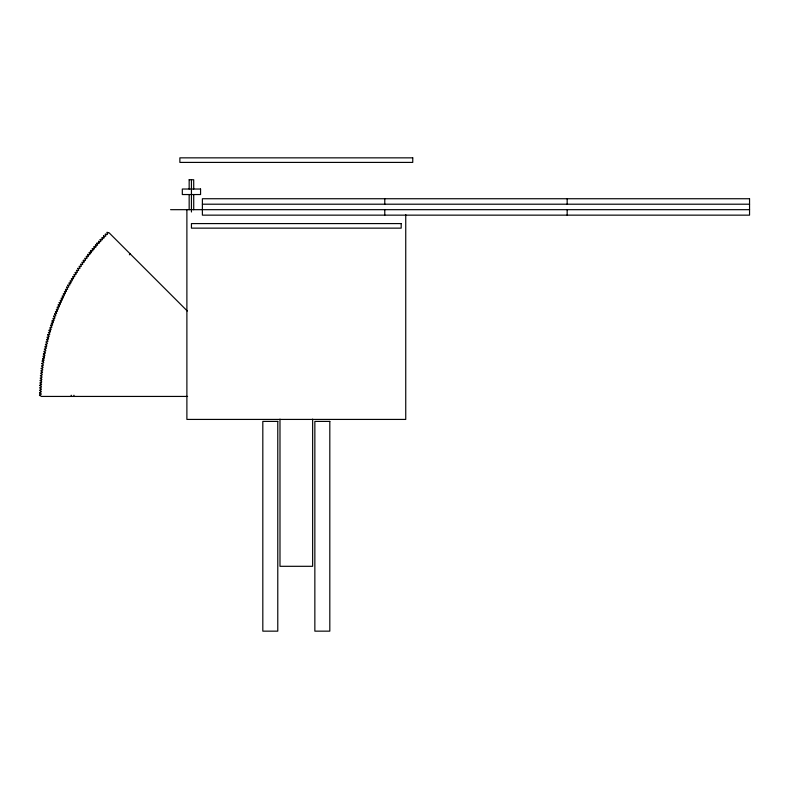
<?xml version="1.0" encoding="UTF-8"?>
<svg xmlns="http://www.w3.org/2000/svg" width="789" height="789" viewBox="0 0 789 789"><rect width="100%" height="100%" fill="white"/><g stroke="black" fill="none" stroke-linecap="round" stroke-linejoin="round"><path stroke-width="1.18" d="M71.197 396.433L71.207 395.22M73.939 396.433L73.939 395.24M83.279 260.528L83.417 260.212A3.067 3.067 0 0 1 84.453 260.518M87.638 254.64L87.796 254.334A3.067 3.067 0 0 1 88.822 254.669M90.646 250.794L90.814 250.488A3.156 3.156 0 0 1 91.83 250.853L92.865 250.774L92.777 249.788M96.909 243.298L97.086 243.002A3.067 3.067 0 0 1 98.083 243.397M39.509 395.072L39.568 395.407A3.195 3.195 0 0 0 40.525 395.733L41.284 396.433L187.595 396.433M40.446 375.554L40.476 375.899A3.195 3.195 0 0 0 41.393 376.304L42.093 377.073L41.344 377.714A3.067 3.067 0 0 0 40.249 378.01L40.278 378.335A3.117 3.117 0 0 0 41.196 378.72M41.856 363.423L41.866 363.778A3.195 3.195 0 0 0 42.764 364.222L43.425 365.021L42.645 365.632M41.866 363.453A3.067 3.067 0 0 1 42.971 363.216L43.77 362.624L43.188 361.826A3.195 3.195 0 0 1 42.241 361.332L42.211 361.007M53.76 316.142L53.701 316.488A3.117 3.117 0 0 0 54.49 317.109M55.496 311.576L55.427 311.911A3.195 3.195 0 0 0 56.197 312.552M39.775 385.298L39.825 385.643A3.195 3.195 0 0 0 40.752 386.008L41.492 386.748L40.772 387.419M129.376 254.788L130.234 253.92M47.813 334.753L47.784 335.098A3.195 3.195 0 0 0 48.622 335.65M50.595 325.384L50.555 325.729A3.195 3.195 0 0 0 51.364 326.321L51.877 327.218L51.009 327.691A3.067 3.067 0 0 0 49.865 327.741L49.825 328.056A3.195 3.195 0 0 0 50.634 328.638L51.167 329.536L50.299 330.009M58.268 304.791L58.189 305.136A3.195 3.195 0 0 0 58.938 305.797M59.234 302.552L59.155 302.887A3.195 3.195 0 0 0 59.905 303.558M66.69 287.166L66.582 287.502A3.195 3.195 0 0 0 67.272 288.222L67.627 289.198L66.68 289.504M89.295 252.401L89.137 252.707A3.195 3.195 0 0 0 89.69 253.545L89.857 254.571L88.871 254.709M92.352 248.594L92.185 248.9A3.195 3.195 0 0 0 92.717 249.748M40.633 392.281L41.334 391.591L40.663 390.871M40.683 389.855L41.403 389.164L40.732 388.435A3.117 3.117 0 0 1 39.736 388.06L39.667 387.744A3.067 3.067 0 0 1 40.703 387.429M40.87 384.993L41.6 384.322L40.949 383.582A3.195 3.195 0 0 1 39.963 383.178L39.904 382.862A2.998 2.998 0 0 1 40.939 382.566M41.008 382.566L41.738 381.906L41.097 381.156A3.195 3.195 0 0 1 40.111 380.742L40.052 380.426A3.067 3.067 0 0 1 41.097 380.14M41.166 380.14L41.906 379.489L41.265 378.73M41.787 372.872L42.557 372.24L41.935 371.471A3.195 3.195 0 0 1 40.979 371.017L40.929 370.692A3.067 3.067 0 0 1 42.044 370.455L42.823 369.834L42.211 369.055A3.195 3.195 0 0 1 41.255 368.591M43.336 360.82L44.135 360.228L43.553 359.419A3.195 3.195 0 0 1 42.626 358.926M43.73 358.413L44.529 357.841L43.957 357.022M44.135 356.026L44.943 355.444L44.391 354.636M44.569 353.63L45.387 353.068L44.835 352.239M46.028 346.479L46.857 345.947L46.334 345.099M45.437 344.241A3.067 3.067 0 0 1 46.561 344.103L47.399 343.58L46.886 342.742A3.195 3.195 0 0 1 45.989 342.17L45.989 341.844A2.998 2.998 0 0 1 47.054 341.736L47.971 341.223L47.458 340.375M47.715 339.388L48.553 338.875L48.06 338.017M48.316 337.031L49.174 336.528L48.681 335.67M189.182 179.744L193.7 179.744L193.719 189.025M202.388 204.203L749.55 204.203M170.572 209.677L749.55 209.677M51.739 325.374L52.616 324.91L52.173 324.023A3.195 3.195 0 0 1 51.324 323.382L51.344 323.066A3.067 3.067 0 0 1 52.429 323.046M52.488 323.056L53.376 322.612L52.942 321.715M54.076 318.46L54.974 318.036L54.559 317.129M57.538 309.377L58.445 308.982L58.061 308.065A3.195 3.195 0 0 1 57.272 307.365M60.378 302.66L61.295 302.295L60.95 301.368M61.374 300.441L62.292 300.086L61.956 299.149M64.491 293.843L65.428 293.518L65.122 292.581A3.195 3.195 0 0 1 64.373 291.822L64.442 291.506A3.067 3.067 0 0 1 65.507 291.644M65.576 291.674L66.513 291.358L66.217 290.411M70.142 283.083L71.099 282.817L70.842 281.86M72.558 278.872L73.515 278.616L73.278 277.649A3.195 3.195 0 0 1 72.598 276.84L72.687 276.535A3.067 3.067 0 0 1 73.742 276.752M73.801 276.781L74.768 276.535L74.541 275.568M76.355 272.639L77.322 272.412L77.115 271.446A3.195 3.195 0 0 1 76.454 270.617L76.553 270.311A2.998 2.998 0 0 1 77.598 270.558M77.657 270.588L78.624 270.371L78.427 269.404A3.195 3.195 0 0 1 77.776 268.566M78.989 268.556L79.955 268.349L79.768 267.372A3.195 3.195 0 0 1 79.127 266.534L79.235 266.228A3.067 3.067 0 0 1 80.281 266.495M80.34 266.534L81.306 266.337L81.129 265.36A3.195 3.195 0 0 1 80.498 264.512L80.606 264.207A2.998 2.998 0 0 1 81.652 264.493M81.711 264.522L82.687 264.345L82.52 263.368A3.195 3.195 0 0 1 81.888 262.5L82.007 262.204A2.998 2.998 0 0 1 83.042 262.5M83.101 262.53L84.078 262.352L83.92 261.376M84.512 260.557L85.488 260.39L85.35 259.413A3.195 3.195 0 0 1 84.739 258.536L84.857 258.24A2.998 2.998 0 0 1 85.893 258.555M85.952 258.585L86.928 258.437L86.79 257.451A3.117 3.117 0 0 1 86.198 256.573L86.317 256.277A3.067 3.067 0 0 1 87.342 256.603M87.401 256.642L88.378 256.494L88.26 255.518M90.37 252.786L91.356 252.667L91.248 251.681M42.507 366.638L43.109 367.427L42.33 368.039A2.998 2.998 0 0 0 41.225 368.295L41.235 368.611M93.418 248.999L94.404 248.9L94.315 247.914A3.195 3.195 0 0 1 93.763 247.006M94.976 247.135L95.962 247.036L95.883 246.05M96.544 245.28L97.53 245.201L97.461 244.205M98.142 243.446L99.128 243.367L99.069 242.381M45.308 349.852L45.851 350.691L45.032 351.243A3.067 3.067 0 0 0 43.908 351.411L43.898 351.736A3.195 3.195 0 0 0 44.766 352.229M45.811 347.476L46.344 348.314L45.515 348.856A3.067 3.067 0 0 0 44.391 349.014L44.381 349.34A3.195 3.195 0 0 0 45.249 349.843M103.034 238.031L104.02 237.992L104 237.006M108.093 232.785L109.079 232.775L187.318 311.014M50.003 330.986L50.476 331.863L49.618 332.347A2.998 2.998 0 0 0 48.474 332.425L48.435 332.741A3.195 3.195 0 0 0 49.263 333.303L49.815 334.191L48.957 334.684A3.067 3.067 0 0 0 47.813 334.773M53.741 319.427L54.165 320.314L53.277 320.758A3.067 3.067 0 0 0 52.133 320.768L52.084 321.093M40.564 392.291A2.998 2.998 0 0 0 39.549 392.646L39.598 392.971M56.266 312.582L56.66 313.489L55.763 313.904A3.067 3.067 0 0 0 54.619 313.874L54.559 314.2M57.153 310.324L57.538 311.231L56.63 311.635A3.067 3.067 0 0 0 55.496 311.596M59.007 305.816L59.372 306.743L58.455 307.128A2.998 2.998 0 0 0 57.321 307.069L57.242 307.385M59.964 303.587L60.319 304.515L59.402 304.889A3.067 3.067 0 0 0 58.268 304.81M62.982 296.95L63.317 297.887L62.39 298.232A3.067 3.067 0 0 0 61.256 298.124L61.167 298.439A3.117 3.117 0 0 0 61.897 299.12M69.649 283.981L69.915 284.928L68.939 285.204A3.067 3.067 0 0 0 67.844 285.036L67.736 285.342M42.606 358.946L42.596 358.601A2.998 2.998 0 0 1 43.661 358.413M43.444 354.133L43.434 353.788A2.998 2.998 0 0 1 44.5 353.62M75.813 273.507L76.03 274.464L75.063 274.7A3.067 3.067 0 0 0 73.949 274.464L73.831 274.769A3.195 3.195 0 0 0 74.482 275.539M49.066 330.335L49.155 330.049A3.067 3.067 0 0 1 50.23 329.999M100.696 240.566L100.736 241.562L99.749 241.621A2.998 2.998 0 0 0 98.694 241.197L98.517 241.464A3.117 3.117 0 0 0 99.02 242.331M102.333 238.771L102.373 239.767L101.377 239.817A2.998 2.998 0 0 0 100.331 239.383L100.154 239.649M66.621 289.484A3.067 3.067 0 0 0 65.556 289.356L65.457 289.662M77.746 268.576L77.884 268.26A3.067 3.067 0 0 1 78.93 268.516M103.477 236.069L103.665 235.783A3.067 3.067 0 0 1 104.641 236.217L105.687 236.236L105.677 235.24A3.195 3.195 0 0 1 105.193 234.294L105.351 234.017A2.998 2.998 0 0 1 106.328 234.471L107.373 234.491L107.373 233.505A3.195 3.195 0 0 1 106.9 232.548L107.067 232.272A3.067 3.067 0 0 1 108.034 232.735M567.163 198.739L567.163 204.203M567.163 209.677L567.163 215.15M405.743 214.588L405.743 419.423L186.885 419.423L186.885 209.677M384.776 198.739L384.776 204.203M384.776 209.677L384.776 215.15M312.641 419.107L312.641 566.305L279.987 566.305L279.987 419.107M193.719 194.538L193.719 209.716M191.441 179.744L191.441 212.004M189.163 179.744L189.163 189.025M189.163 194.538L189.163 209.716M103.951 236.956A3.195 3.195 0 0 1 103.507 236.059M102.974 237.992A3.067 3.067 0 0 0 101.978 237.578L101.801 237.854A3.195 3.195 0 0 0 102.284 238.732M100.647 240.527A3.195 3.195 0 0 1 100.183 239.639M97.412 244.166A3.195 3.195 0 0 1 96.939 243.288M95.479 244.866A3.067 3.067 0 0 1 96.485 245.241M95.834 246.01A3.195 3.195 0 0 1 95.341 245.142M91.199 251.642A3.117 3.117 0 0 1 90.676 250.784M94.078 246.543A3.117 3.117 0 0 1 95.114 246.908M92.343 248.614A3.067 3.067 0 0 1 93.358 248.959M88.2 255.468A3.195 3.195 0 0 1 87.668 254.63M83.861 261.337A3.195 3.195 0 0 1 83.309 260.518M75.241 272.392A3.067 3.067 0 0 1 76.296 272.609M75.754 273.467A3.195 3.195 0 0 1 75.142 272.678M72.499 278.842A2.998 2.998 0 0 0 71.444 278.655L71.326 278.961A3.195 3.195 0 0 0 71.986 279.71L72.292 280.706L71.345 280.973A3.067 3.067 0 0 0 70.221 280.776L70.103 281.071A3.195 3.195 0 0 0 70.773 281.821M70.083 283.064A3.067 3.067 0 0 0 69.018 282.896L68.909 283.202A3.195 3.195 0 0 0 69.59 283.941M67.765 285.332A3.195 3.195 0 0 0 68.426 286.082L68.761 287.058L67.815 287.354A3.067 3.067 0 0 0 66.69 287.186M66.158 290.382A3.117 3.117 0 0 1 65.487 289.642M64.422 293.824A3.067 3.067 0 0 0 63.357 293.715L63.268 294.031A3.117 3.117 0 0 0 63.978 294.731L64.363 295.697L63.426 296.033A3.067 3.067 0 0 0 62.292 295.914L62.203 296.23A3.195 3.195 0 0 0 62.923 296.92M61.305 300.412A2.998 2.998 0 0 0 60.23 300.343L60.151 300.658A3.117 3.117 0 0 0 60.891 301.339M59.234 302.572A3.067 3.067 0 0 1 60.309 302.631M57.469 309.357A3.067 3.067 0 0 0 56.394 309.327L56.325 309.643A3.195 3.195 0 0 0 57.094 310.294M54.579 314.18A3.195 3.195 0 0 0 55.338 314.831L55.802 315.758L54.905 316.182A3.067 3.067 0 0 0 53.77 316.162M54.007 318.44A2.998 2.998 0 0 0 52.942 318.47L52.883 318.786A3.195 3.195 0 0 0 53.672 319.397M52.883 321.695A3.195 3.195 0 0 1 52.104 321.074M49.944 330.966A3.195 3.195 0 0 1 49.145 330.374M47.182 337.13A3.067 3.067 0 0 1 48.257 337.021M47.991 337.998A3.195 3.195 0 0 1 47.172 337.436M47.646 339.378A3.067 3.067 0 0 0 46.571 339.497L46.551 339.822A3.195 3.195 0 0 0 47.399 340.355M46.275 345.089A3.195 3.195 0 0 1 45.437 344.546M45.959 346.479A2.998 2.998 0 0 0 44.904 346.627L44.884 346.953A3.195 3.195 0 0 0 45.742 347.466M44.322 354.616A3.195 3.195 0 0 1 43.464 354.113M44.066 356.017A2.998 2.998 0 0 0 43.01 356.214L43.01 356.539A3.117 3.117 0 0 0 43.898 357.013M42.221 361.037A2.998 2.998 0 0 1 43.267 360.81M42.576 365.623A3.067 3.067 0 0 0 41.531 365.869L41.541 366.195A3.117 3.117 0 0 0 42.438 366.629M41.718 372.872A3.067 3.067 0 0 0 40.683 373.148L40.703 373.473A3.195 3.195 0 0 0 41.62 373.878L42.31 374.657L41.561 375.298A3.067 3.067 0 0 0 40.456 375.574M39.785 385.318A3.067 3.067 0 0 1 40.801 384.993M40.614 389.855A2.998 2.998 0 0 0 39.598 390.21L39.647 390.525A3.117 3.117 0 0 0 40.584 390.871M39.608 392.942A3.195 3.195 0 0 0 40.545 393.297L41.294 394.017L40.594 394.717A3.067 3.067 0 0 0 39.519 395.092M90.804 250.517A3.067 3.067 0 0 1 91.83 250.853M50.526 325.433L50.486 325.502A2.998 2.998 0 0 1 51.67 325.354A3.156 3.156 0 0 0 50.595 325.403M412.755 157.849L179.872 157.849L179.872 162.406L412.755 162.406L412.755 157.849M200.564 189.025L182.318 189.025L182.318 194.538L200.564 194.538L200.564 189.025M749.55 198.739L202.388 198.739L202.388 215.15L749.55 215.15L749.55 198.739M401.187 223.583L191.441 223.583L191.441 228.139L401.187 228.139L401.187 223.583M277.777 421.405L262.816 421.405L262.816 631.151L277.777 631.151L277.777 421.405M329.812 421.405L314.85 421.405L314.85 631.151L329.812 631.151L329.812 421.405M90.36 252.786L90.34 252.776A3.156 3.156 0 0 0 89.285 252.421A3.067 3.067 0 0 1 90.37 252.776"/></g></svg>
